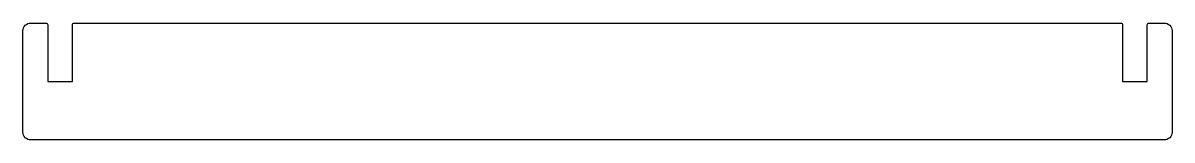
# Model space of a CAD drawing. Header units: millimetres. Extents: x -283 to 13, y 0 to 30.
import ezdxf

# ---------------------------------------------------------------- set-up
doc = ezdxf.new("R2010")
doc.units = ezdxf.units.MM
doc.layers.get('0').update_dxf_attribs({"linetype": 'CONTINUOUS'})

msp = doc.modelspace()

# ---------------------------------------------------------------- linework, layer by layer
msp.add_lwpolyline([(-270, 29.5, -0.414214), (-269.5, 30), (-0.5, 30, -0.414214), (0, 29.5), (0, 15), (6.35, 15), (6.35, 29.5, -0.414214), (6.85, 30), (10.7, 30, -0.414214), (12.7, 28), (12.7, 2, -0.414214), (10.7, 0), (-280.7, 0, -0.414214), (-282.7, 2), (-282.7, 28, -0.414214), (-280.7, 30), (-276.85, 30, -0.414214), (-276.35, 29.5), (-276.35, 15), (-270, 15)], format="xyb", close=True)

doc.saveas('drawing.dxf')
